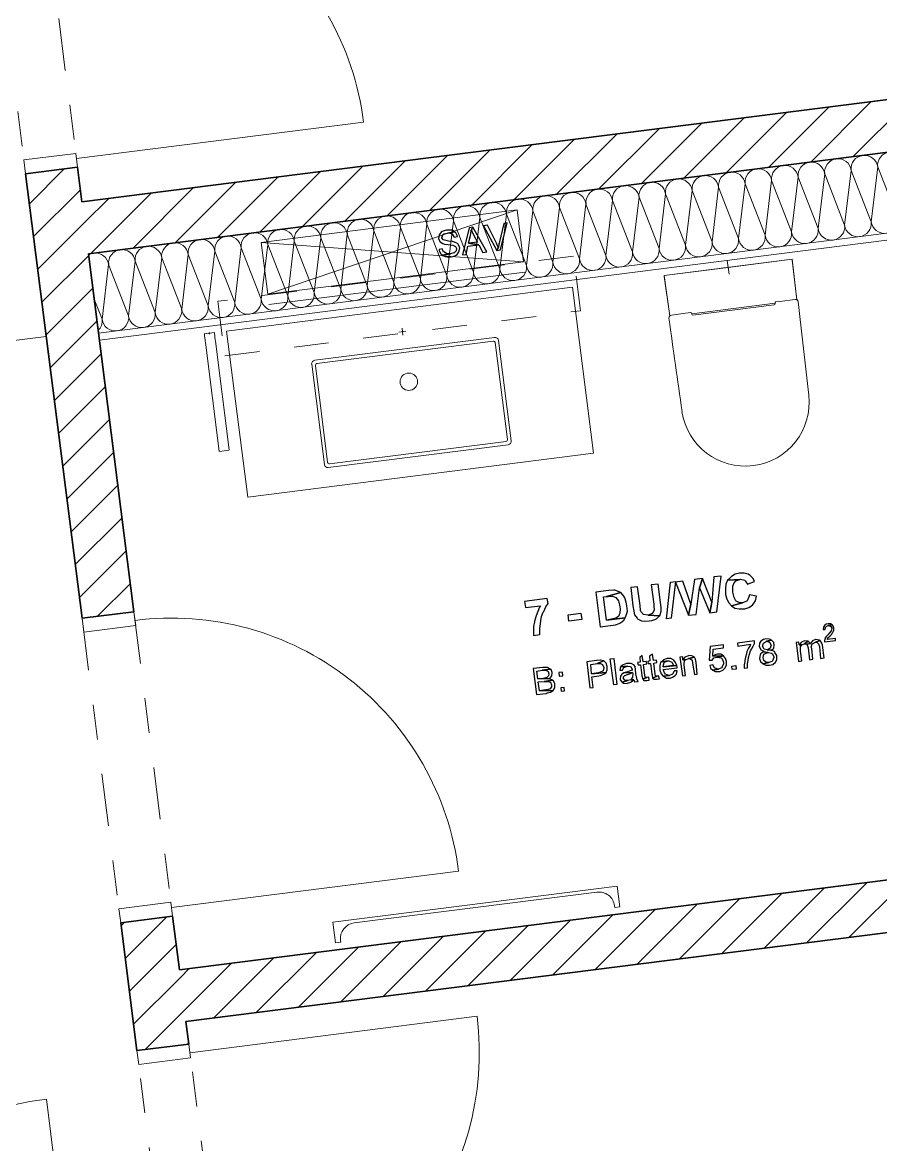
# Model space of a CAD drawing. Header units: metres. Extents: x 2713679.5 to 2713747.3, y 1226017.1 to 1226104.2.
# Drawn here: x 2713694.245 to 2713696.707, y 1226087.776 to 1226090.994 of the extents above; entities that cross this region are included whole.
import ezdxf

# ---------------------------------------------------------------- set-up
doc = ezdxf.new("R2010")
doc.units = ezdxf.units.M
doc.header["$MEASUREMENT"] = 0
doc.linetypes.add('Strich 2', pattern=[0.141111, 0.070556, -0.070556])
doc.linetypes.add('Strichpunkt 3_1_1mm Achsen', pattern=[0.25, 0.15, -0.05, 0, -0.05])
for name, color, linetype, true_color in [('haustechnik', 7, 'Continuous', 0x0332dd), ('raum', 7, 'Continuous', 0x000000), ('texte', 7, 'Continuous', 0x000000)]:
    doc.layers.add(name, color=color, linetype=linetype, true_color=true_color)
doc.layers.add('plangrafiken', color=251, linetype='Continuous')
doc.layers.add('waende_stuetzen', color=250, linetype='Continuous')

msp = doc.modelspace()

# ---------------------------------------------------------------- linework, layer by layer
at = {"layer": 'haustechnik', "color": 152, "linetype": 'Continuous', "lineweight": 13, "true_color": 0x0365dd}
for p, q in [((2713694.9299, 1226090.3634), (2713695.664, 1226090.4566)), ((2713694.9488, 1226090.2146), (2713695.664, 1226090.4566)), ((2713695.664, 1226090.4566), (2713695.6829, 1226090.3078)), ((2713695.6829, 1226090.3078), (2713694.9299, 1226090.3634)), ((2713694.9488, 1226090.2146), (2713694.9299, 1226090.3634)), ((2713695.6829, 1226090.3078), (2713694.9488, 1226090.2146)), ((2713695.6866, 1226090.278), (2713694.9525, 1226090.1849))]:
    msp.add_line(p, q, dxfattribs=at)
at = {"layer": 'plangrafiken', "color": 7, "linetype": 'Strich 2', "lineweight": 13}
for p, q in [((2713695.826, 1226090.3239), (2713694.8061, 1226090.1945)), ((2713695.8459, 1226090.1672), (2713695.826, 1226090.3239)), ((2713694.8061, 1226090.1945), (2713694.826, 1226090.0378)), ((2713694.826, 1226090.0378), (2713695.8459, 1226090.1672))]:
    msp.add_line(p, q, dxfattribs=at)
at = {"layer": 'plangrafiken', "color": 7, "linetype": 'Continuous', "lineweight": 13}
for p, q in [((2713696.086, 1226090.2682), (2713696.4531, 1226090.3148)), ((2713696.4531, 1226090.3148), (2713696.2696, 1226090.2915)), ((2713696.4534, 1226090.3122), (2713696.4531, 1226090.3148)), ((2713696.4531, 1226090.3148), (2713696.4664, 1226090.1989)), ((2713696.4664, 1226090.1989), (2713696.4534, 1226090.3122)), ((2713696.2696, 1226090.2915), (2713696.086, 1226090.2682)), ((2713696.086, 1226090.2682), (2713696.0864, 1226090.2656)), ((2713696.1022, 1226090.1527), (2713696.086, 1226090.2682)), ((2713696.0864, 1226090.2656), (2713696.1022, 1226090.1527)), ((2713694.8311, 1226090.109), (2713695.8232, 1226090.2349)), ((2713695.8232, 1226090.2349), (2713695.8836, 1226089.7587)), ((2713696.1649, 1226090.1585), (2713696.4041, 1226090.1888)), ((2713696.4017, 1226090.1843), (2713696.1684, 1226090.1547)), ((2713696.4041, 1226090.1888), (2713696.404, 1226090.1906)), ((2713696.4057, 1226090.1928), (2713696.4167, 1226090.1942)), ((2713696.4167, 1226090.1942), (2713696.4615, 1226090.1999)), ((2713696.1066, 1226090.1548), (2713696.1472, 1226090.16)), ((2713696.1472, 1226090.16), (2713696.1625, 1226090.1619)), ((2713696.1647, 1226090.1602), (2713696.1649, 1226090.1585)), ((2713695.3366, 1226090.0975), (2713695.3341, 1226090.1174)), ((2713694.7681, 1226090.101), (2713694.7671, 1226090.1009)), ((2713694.7672, 1226090.1004), (2713694.7678, 1226090.0954)), ((2713694.7678, 1226090.0954), (2713694.7694, 1226090.0832)), ((2713694.795, 1226090.1044), (2713694.7681, 1226090.101)), ((2713694.779, 1226090.1024), (2713694.784, 1226090.103)), ((2713694.7812, 1226090.1052), (2713694.7818, 1226090.1002)), ((2713694.7959, 1226090.1045), (2713694.795, 1226090.1044)), ((2713694.7987, 1226090.0824), (2713694.796, 1226090.1041)), ((2713694.8915, 1226089.6328), (2713694.8311, 1226090.109)), ((2713695.0837, 1226090.0251), (2713695.5995, 1226090.0906)), ((2713695.3254, 1226090.1062), (2713695.3452, 1226090.1087)), ((2713694.7694, 1226090.0832), (2713694.7699, 1226090.0788)), ((2713694.7699, 1226090.0788), (2713694.7701, 1226090.0773)), ((2713694.7707, 1226090.0769), (2713694.7702, 1226090.0765)), ((2713694.7702, 1226090.0763), (2713694.8098, 1226089.7645)), ((2713694.799, 1226090.0802), (2713694.7984, 1226090.0804)), ((2713694.7989, 1226090.081), (2713694.7987, 1226090.0824)), ((2713694.8386, 1226089.7682), (2713694.799, 1226090.08)), ((2713695.0899, 1226090.0158), (2713695.5958, 1226090.08)), ((2713695.6014, 1226090.0757), (2713695.6367, 1226089.7979)), ((2713695.6107, 1226090.0819), (2713695.6472, 1226089.7942)), ((2713695.1115, 1226089.7262), (2713695.075, 1226090.0139)), ((2713695.1208, 1226089.7325), (2713695.0856, 1226090.0102)), ((2713694.8098, 1226089.7645), (2713694.8099, 1226089.7636)), ((2713694.8109, 1226089.7637), (2713694.8378, 1226089.7671)), ((2713694.8387, 1226089.7672), (2713694.8386, 1226089.7682)), ((2713695.6386, 1226089.7831), (2713695.1227, 1226089.7176)), ((2713695.6324, 1226089.7923), (2713695.1264, 1226089.7281)), ((2713695.8836, 1226089.7587), (2713694.8915, 1226089.6328)), ((2713695.136, 1226088.4139), (2713695.9514, 1226088.5174)), ((2713695.9514, 1226088.5174), (2713695.959, 1226088.4578)), ((2713695.8931, 1226088.4999), (2713695.1967, 1226088.4115)), ((2713695.9441, 1226088.456), (2713695.9435, 1226088.4609)), ((2713695.959, 1226088.4578), (2713695.9441, 1226088.456)), ((2713695.1435, 1226088.3544), (2713695.136, 1226088.4139)), ((2713695.1584, 1226088.3562), (2713695.1435, 1226088.3544)), ((2713695.1578, 1226088.3612), (2713695.1584, 1226088.3562))]:
    msp.add_line(p, q, dxfattribs=at)
at = {"layer": 'plangrafiken', "color": 144, "linetype": 'Continuous', "lineweight": 20, "true_color": 0x0082b3}
for p, q in [((2713696.2671, 1226090.3114), (2713696.2721, 1226090.2717)), ((2713696.2497, 1226090.289), (2713696.2894, 1226090.2941))]:
    msp.add_line(p, q, dxfattribs=at)
at = {"layer": 'plangrafiken', "color": 7, "linetype": 'Continuous', "lineweight": 13}
msp.add_circle((2713695.3536, 1226089.9636), 0.025, dxfattribs=at)
for centre, radius, start, end in [((2713696.4013, 1226090.1873), 0.00298, 276.6469, 6.505), ((2713696.4059, 1226090.1908), 0.002, 97.2326, 186.2737), ((2713696.4625, 1226090.1919), 0.008, 6.7498, 97.2326), ((2713696.4625, 1226090.1919), 0.008, 6.7498, 61.2541), ((2713666.6752, 1226086.6664), 30.0032, 6.23467, 6.74985), ((2713696.1076, 1226090.1469), 0.008, 97.2326, 187.7153), ((2713696.1076, 1226090.1469), 0.008, 133.2013, 187.7153), ((2713696.1627, 1226090.1599), 0.002, 7.7686, 97.2326), ((2713696.168, 1226090.1577), 0.00298, 187.9601, 277.8183), ((2713725.8313, 1226094.1738), 30.0032, 187.7153, 188.23048), ((2713695.6008, 1226090.0807), 0.01, 7.2326, 97.2326), ((2713695.5965, 1226090.0751), 0.005, 7.2326, 97.2326), ((2713695.0849, 1226090.0152), 0.01, 97.2326, 187.2326), ((2713695.0905, 1226090.0109), 0.005, 97.2326, 187.2326), ((2713696.3186, 1226089.9049), 0.1834, 188.2305, 6.2347), ((2713695.6317, 1226089.7973), 0.005, 277.2326, 7.2326), ((2713695.6373, 1226089.793), 0.01, 277.2326, 7.2326), ((2713695.1258, 1226089.7331), 0.005, 187.2326, 277.2326), ((2713695.1215, 1226089.7275), 0.01, 187.2326, 277.2326), ((2713695.8988, 1226088.4552), 0.045, 7.2326, 97.2326), ((2713695.2024, 1226088.3669), 0.045, 97.2326, 187.2326)]:
    msp.add_arc(centre, radius, start, end, dxfattribs=at)
for centre, start_param, end_param in [((2713696.4056, 1226090.1778), 0.698501, 0.81567), ((2713696.1663, 1226090.1474), 5.467516, 5.584684)]:
    msp.add_ellipse(centre, major_axis=(-0.0018, 0.0144), ratio=0.008727, start_param=start_param, end_param=end_param, dxfattribs=at)
at = {"layer": 'raum', "color": 255, "linetype": 'Continuous', "lineweight": 13}
msp.add_line((2713692.1314, 1226089.8168), (2713694.3139, 1226090.0938), dxfattribs=at)
at = {"layer": 'texte'}
for points in [[(2713695.5371, 1226090.4065), (2713695.5265, 1226090.4051), (2713695.5074, 1226090.3274), (2713695.518, 1226090.3288), (2713695.5229, 1226090.3521), (2713695.554, 1226090.3563), (2713695.525, 1226090.3606), (2713695.5307, 1226090.3832), (2713695.5314, 1226090.3889), (2713695.5328, 1226090.398)], [(2713695.5371, 1226090.4065), (2713695.5328, 1226090.398), (2713695.5349, 1226090.3931), (2713695.5399, 1226090.3832), (2713695.5505, 1226090.3641), (2713695.525, 1226090.3606), (2713695.554, 1226090.3563), (2713695.566, 1226090.3344), (2713695.5773, 1226090.3359)], [(2713695.5788, 1226090.4122), (2713695.5682, 1226090.4108), (2713695.6063, 1226090.3401), (2713695.6106, 1226090.3486), (2713695.6091, 1226090.3514), (2713695.6049, 1226090.3606)], [(2713695.636, 1226090.4192), (2713695.6261, 1226090.4178), (2713695.6127, 1226090.3613), (2713695.612, 1226090.3585), (2713695.6106, 1226090.3486), (2713695.6063, 1226090.3401), (2713695.6162, 1226090.3415)], [(2713695.4621, 1226090.3987), (2713695.4579, 1226090.3973), (2713695.4494, 1226090.3945), (2713695.4466, 1226090.3924), (2713695.4409, 1226090.3853), (2713695.4402, 1226090.3839), (2713695.4388, 1226090.3747), (2713695.4388, 1226090.374), (2713695.4424, 1226090.3655), (2713695.4431, 1226090.3648), (2713695.4515, 1226090.3599), (2713695.4558, 1226090.3585), (2713695.4664, 1226090.3571), (2713695.472, 1226090.3563), (2713695.4798, 1226090.3549), (2713695.4876, 1226090.3514), (2713695.4904, 1226090.3457), (2713695.489, 1226090.3394), (2713695.4834, 1226090.3337), (2713695.4826, 1226090.333), (2713695.4735, 1226090.3309), (2713695.4494, 1226090.3267), (2713695.4579, 1226090.3224), (2713695.465, 1226090.3217), (2713695.4749, 1226090.3217), (2713695.4805, 1226090.3231), (2713695.489, 1226090.3267), (2713695.4918, 1226090.3288), (2713695.4975, 1226090.3359), (2713695.4982, 1226090.3387), (2713695.4996, 1226090.3479), (2713695.4989, 1226090.3493), (2713695.4954, 1226090.3578), (2713695.4932, 1226090.3599), (2713695.4848, 1226090.3641), (2713695.4791, 1226090.3655), (2713695.4678, 1226090.3669), (2713695.4593, 1226090.3684), (2713695.4523, 1226090.3705), (2713695.448, 1226090.3768), (2713695.448, 1226090.3768), (2713695.4515, 1226090.3853), (2713695.4544, 1226090.3874), (2713695.4643, 1226090.3896), (2713695.4855, 1226090.3931), (2713695.4777, 1226090.398), (2713695.472, 1226090.3987)], [(2713695.4855, 1226090.3931), (2713695.4643, 1226090.3896), (2713695.4692, 1226090.3903), (2713695.4777, 1226090.3881), (2713695.4791, 1226090.386), (2713695.4841, 1226090.3783), (2713695.4932, 1226090.3797), (2713695.4925, 1226090.3832), (2713695.4883, 1226090.391)], [(2713695.4494, 1226090.345), (2713695.4402, 1226090.3429), (2713695.4409, 1226090.3387), (2713695.4459, 1226090.3302), (2713695.4494, 1226090.3267), (2713695.4735, 1226090.3309), (2713695.4706, 1226090.3302), (2713695.4614, 1226090.3316), (2713695.4614, 1226090.3316), (2713695.4537, 1226090.3366), (2713695.453, 1226090.3366)], [(2713696.3022, 1226089.4149), (2713696.2899, 1226089.4113), (2713696.2789, 1226089.4051), (2713696.2704, 1226089.3966), (2713696.2679, 1226089.3941), (2713696.3034, 1226089.3966), (2713696.3046, 1226089.3978), (2713696.3169, 1226089.3941), (2713696.3181, 1226089.3929), (2713696.3254, 1226089.3831), (2713696.345, 1226089.3905), (2713696.3413, 1226089.399), (2713696.3328, 1226089.4076), (2713696.3267, 1226089.4113), (2713696.3156, 1226089.4149)], [(2713696.0685, 1226089.3831), (2713696.0489, 1226089.3807), (2713696.0562, 1226089.3256), (2713696.0562, 1226089.3207), (2713696.0575, 1226089.3085), (2713696.0526, 1226089.2999), (2713696.0526, 1226089.2987), (2713696.0403, 1226089.2938), (2713696.0734, 1226089.2926), (2713696.077, 1226089.306), (2713696.077, 1226089.3158), (2713696.0758, 1226089.3305)], [(2713696.093, 1226089.284), (2713696.104, 1226089.3892), (2713696.1186, 1226089.3905), (2713696.1064, 1226089.2852), (2713696.093, 1226089.284)], [(2713696.1394, 1226089.3917), (2713696.1186, 1226089.3892), (2713696.1554, 1226089.2938), (2713696.1627, 1226089.3256)], [(2713696.1957, 1226089.399), (2713696.1725, 1226089.3966), (2713696.1627, 1226089.3256), (2713696.1554, 1226089.2938), (2713696.1774, 1226089.2962), (2713696.1872, 1226089.3721)], [(2713696.1957, 1226089.399), (2713696.1872, 1226089.3721), (2713696.2165, 1226089.3011), (2713696.2227, 1226089.3317)], [(2713696.2496, 1226089.4064), (2713696.2288, 1226089.4039), (2713696.2227, 1226089.3317), (2713696.2165, 1226089.3011), (2713696.2373, 1226089.3036)], [(2713696.2679, 1226089.3941), (2713696.263, 1226089.3831), (2713696.2618, 1226089.3709), (2713696.2618, 1226089.3562), (2713696.2618, 1226089.3538), (2713696.2655, 1226089.3403), (2713696.2716, 1226089.3293), (2713696.2789, 1226089.3207), (2713696.3108, 1226089.3293), (2713696.3034, 1226089.3293), (2713696.2924, 1226089.3342), (2713696.2912, 1226089.3354), (2713696.2863, 1226089.3452), (2713696.2826, 1226089.3599), (2713696.2826, 1226089.3623), (2713696.2826, 1226089.377), (2713696.2863, 1226089.3868), (2713696.2912, 1226089.3929), (2713696.3034, 1226089.3966)], [(2713695.9265, 1226089.3648), (2713695.8898, 1226089.3599), (2713695.9021, 1226089.2608), (2713695.94, 1226089.2657), (2713695.9461, 1226089.2669), (2713695.9571, 1226089.2706), (2713695.9608, 1226089.2718), (2713695.9706, 1226089.2803), (2713695.9743, 1226089.2865), (2713695.9204, 1226089.2803), (2713695.9119, 1226089.3464), (2713695.9204, 1226089.3476), (2713695.962, 1226089.3587), (2713695.9571, 1226089.3611), (2713695.9449, 1226089.366), (2713695.9412, 1226089.366)], [(2713695.962, 1226089.3587), (2713695.9204, 1226089.3476), (2713695.9253, 1226089.3476), (2713695.9376, 1226089.3489), (2713695.9473, 1226089.3452), (2713695.9547, 1226089.3354), (2713695.9559, 1226089.3317), (2713695.9584, 1226089.3183), (2713695.9596, 1226089.3122), (2713695.9584, 1226089.2999), (2713695.9547, 1226089.2901), (2713695.9473, 1226089.2852), (2713695.9351, 1226089.2828), (2713695.9204, 1226089.2803), (2713695.9743, 1226089.2865), (2713695.9792, 1226089.2987), (2713695.9804, 1226089.306), (2713695.9792, 1226089.3207), (2713695.9767, 1226089.3317), (2713695.973, 1226089.344), (2713695.9706, 1226089.3489)], [(2713696.0097, 1226089.3758), (2713695.9902, 1226089.3733), (2713695.9963, 1226089.3207), (2713695.9987, 1226089.306), (2713696.0012, 1226089.295), (2713696.0085, 1226089.2852), (2713696.0097, 1226089.284), (2713696.0208, 1226089.2779), (2713696.0293, 1226089.2767), (2713696.0428, 1226089.2779), (2713696.0501, 1226089.2791), (2713696.0624, 1226089.2828), (2713696.0636, 1226089.284), (2713696.0722, 1226089.2926), (2713696.0734, 1226089.2926), (2713696.0403, 1226089.2938), (2713696.0391, 1226089.2938), (2713696.0269, 1226089.2962), (2713696.0195, 1226089.3048), (2713696.0183, 1226089.3073), (2713696.0171, 1226089.3219)], [(2713696.3303, 1226089.3525), (2713696.3291, 1226089.3464), (2713696.3242, 1226089.3354), (2713696.323, 1226089.3342), (2713696.3108, 1226089.3293), (2713696.2789, 1226089.3207), (2713696.2887, 1226089.3146), (2713696.301, 1226089.3122), (2713696.3132, 1226089.3122), (2713696.3169, 1226089.3122), (2713696.3291, 1226089.3158), (2713696.3389, 1226089.3232), (2713696.3413, 1226089.3256), (2713696.3475, 1226089.3354), (2713696.3511, 1226089.3489)], [(2713695.7503, 1226089.3415), (2713695.6855, 1226089.333), (2713695.6879, 1226089.3158), (2713695.7308, 1226089.3207), (2713695.7283, 1226089.317), (2713695.7234, 1226089.3048), (2713695.7185, 1226089.2926), (2713695.7149, 1226089.2803), (2713695.7136, 1226089.2754), (2713695.7112, 1226089.262), (2713695.7112, 1226089.2498), (2713695.7112, 1226089.2363), (2713695.7295, 1226089.2387), (2713695.7295, 1226089.2436), (2713695.7295, 1226089.2559), (2713695.7308, 1226089.2693), (2713695.732, 1226089.2779), (2713695.7344, 1226089.2901), (2713695.7393, 1226089.3024), (2713695.7406, 1226089.3048), (2713695.7467, 1226089.3183), (2713695.7528, 1226089.3281)], [(2713695.8127, 1226089.2767), (2713695.8103, 1226089.295), (2713695.847, 1226089.2999), (2713695.8495, 1226089.2816), (2713695.8127, 1226089.2767)], [(2713696.5567, 1226089.2693), (2713696.5506, 1226089.2681), (2713696.5457, 1226089.2644), (2713696.5432, 1226089.2595), (2713696.542, 1226089.2534), (2713696.5481, 1226089.2534), (2713696.5481, 1226089.2546), (2713696.5494, 1226089.2608), (2713696.5506, 1226089.262), (2713696.5567, 1226089.2644), (2713696.5677, 1226089.2669), (2713696.5628, 1226089.2693)], [(2713696.5677, 1226089.2669), (2713696.5567, 1226089.2644), (2713696.5579, 1226089.2644), (2713696.564, 1226089.262), (2713696.564, 1226089.262), (2713696.5665, 1226089.2571), (2713696.5665, 1226089.2559), (2713696.5653, 1226089.2485), (2713696.564, 1226089.2485), (2713696.5604, 1226089.2436), (2713696.5555, 1226089.2375), (2713696.5518, 1226089.2338), (2713696.5481, 1226089.2289), (2713696.5481, 1226089.2277), (2713696.5457, 1226089.2216), (2713696.5457, 1226089.2179), (2713696.5775, 1226089.2216), (2713696.5775, 1226089.2277), (2713696.553, 1226089.2241), (2713696.5555, 1226089.2277), (2713696.5555, 1226089.2289), (2713696.5616, 1226089.2351), (2713696.5665, 1226089.24), (2713696.5689, 1226089.2449), (2713696.5702, 1226089.2461), (2713696.5726, 1226089.251), (2713696.5726, 1226089.2571), (2713696.5714, 1226089.262)], [(2713696.345, 1226089.2204), (2713696.2961, 1226089.2143), (2713696.2973, 1226089.2057), (2713696.334, 1226089.2106), (2713696.3328, 1226089.2069), (2713696.3279, 1226089.1996), (2713696.323, 1226089.1898), (2713696.3218, 1226089.1837), (2713696.3193, 1226089.1739), (2713696.3169, 1226089.1641), (2713696.3169, 1226089.1617), (2713696.3156, 1226089.1519), (2713696.3156, 1226089.1421), (2713696.3254, 1226089.1433), (2713696.3254, 1226089.1445), (2713696.3254, 1226089.1543), (2713696.3267, 1226089.1641), (2713696.3279, 1226089.1727), (2713696.3303, 1226089.1825), (2713696.334, 1226089.1922), (2713696.3364, 1226089.1971), (2713696.3413, 1226089.2057), (2713696.345, 1226089.213)], [(2713696.378, 1226089.2265), (2713696.3707, 1226089.2241), (2713696.3634, 1226089.2192), (2713696.3597, 1226089.2143), (2713696.3585, 1226089.2045), (2713696.3585, 1226089.2045), (2713696.3634, 1226089.1959), (2713696.3634, 1226089.1947), (2713696.3719, 1226089.191), (2713696.3695, 1226089.1886), (2713696.3829, 1226089.1873), (2713696.3854, 1226089.1873), (2713696.394, 1226089.1849), (2713696.3964, 1226089.1837), (2713696.4001, 1226089.1751), (2713696.4001, 1226089.1727), (2713696.3964, 1226089.1629), (2713696.3952, 1226089.1617), (2713696.3866, 1226089.158), (2713696.3695, 1226089.1543), (2713696.3695, 1226089.1543), (2713696.378, 1226089.1506), (2713696.3878, 1226089.1506), (2713696.3878, 1226089.1506), (2713696.3976, 1226089.1531), (2713696.405, 1226089.1592), (2713696.4086, 1226089.1665), (2713696.4086, 1226089.1763), (2713696.4086, 1226089.1788), (2713696.4037, 1226089.1873), (2713696.4025, 1226089.1898), (2713696.3927, 1226089.1935), (2713696.394, 1226089.1935), (2713696.3817, 1226089.1947), (2713696.3817, 1226089.1947), (2713696.3732, 1226089.1971), (2713696.3683, 1226089.2057), (2713696.3707, 1226089.2143), (2713696.3793, 1226089.2192), (2713696.394, 1226089.2228), (2713696.3878, 1226089.2253)], [(2713696.394, 1226089.2228), (2713696.3793, 1226089.2192), (2713696.3878, 1226089.2167), (2713696.3927, 1226089.2081), (2713696.3903, 1226089.1996), (2713696.3817, 1226089.1947), (2713696.394, 1226089.1935), (2713696.4001, 1226089.1996), (2713696.4013, 1226089.2094), (2713696.4001, 1226089.2155)], [(2713696.4723, 1226089.2167), (2713696.4649, 1226089.2155), (2713696.471, 1226089.1617), (2713696.4808, 1226089.1629), (2713696.4772, 1226089.191), (2713696.4772, 1226089.1935), (2713696.4772, 1226089.2033), (2713696.4808, 1226089.2094), (2713696.4735, 1226089.2094)], [(2713696.4882, 1226089.2204), (2713696.4882, 1226089.2204), (2713696.4796, 1226089.2167), (2713696.4735, 1226089.2094), (2713696.4808, 1226089.2094), (2713696.4882, 1226089.2118), (2713696.4992, 1226089.2192), (2713696.498, 1226089.2192)], [(2713696.4992, 1226089.2192), (2713696.4882, 1226089.2118), (2713696.4955, 1226089.2106), (2713696.5053, 1226089.213)], [(2713696.5212, 1226089.2241), (2713696.52, 1226089.2241), (2713696.5114, 1226089.2204), (2713696.5053, 1226089.213), (2713696.4955, 1226089.2106), (2713696.4992, 1226089.2008), (2713696.5029, 1226089.1665), (2713696.5126, 1226089.1678), (2713696.509, 1226089.1984), (2713696.5077, 1226089.202), (2713696.5102, 1226089.2118), (2713696.5114, 1226089.2118), (2713696.52, 1226089.2167), (2713696.5334, 1226089.2216), (2713696.531, 1226089.2228)], [(2713696.5334, 1226089.2216), (2713696.52, 1226089.2167), (2713696.5249, 1226089.2155), (2713696.5285, 1226089.2118), (2713696.531, 1226089.2045), (2713696.5347, 1226089.1702), (2713696.5445, 1226089.1714), (2713696.5396, 1226089.2081), (2713696.5383, 1226089.2143)], [(2713696.2557, 1226089.2094), (2713696.2178, 1226089.2045), (2713696.2153, 1226089.1653), (2713696.2239, 1226089.1653), (2713696.2288, 1226089.1714), (2713696.2373, 1226089.1739), (2713696.2557, 1226089.1776), (2713696.2251, 1226089.1763), (2713696.2263, 1226089.1971), (2713696.2557, 1226089.2008)], [(2713696.3695, 1226089.1886), (2713696.3621, 1226089.1825), (2713696.3609, 1226089.18), (2713696.3597, 1226089.1702), (2713696.3621, 1226089.1617), (2713696.3695, 1226089.1543), (2713696.3866, 1226089.158), (2713696.378, 1226089.1592), (2713696.3719, 1226089.1641), (2713696.3695, 1226089.1714), (2713696.3695, 1226089.1727), (2713696.3719, 1226089.1825), (2713696.3744, 1226089.1837), (2713696.3829, 1226089.1873)], [(2713695.8923, 1226089.1641), (2713695.8641, 1226089.1604), (2713695.8727, 1226089.0858), (2713695.8825, 1226089.087), (2713695.8788, 1226089.1176), (2713695.8984, 1226089.1201), (2713695.9033, 1226089.1213), (2713695.9131, 1226089.1249), (2713695.9192, 1226089.1298), (2713695.8776, 1226089.1262), (2713695.8752, 1226089.1531), (2713695.8935, 1226089.1555), (2713695.9131, 1226089.1629), (2713695.9131, 1226089.1629), (2713695.9033, 1226089.1653), (2713695.9021, 1226089.1653)], [(2713695.9131, 1226089.1629), (2713695.8935, 1226089.1555), (2713695.9033, 1226089.1555), (2713695.9094, 1226089.1531), (2713695.9131, 1226089.1445), (2713695.9131, 1226089.1433), (2713695.9106, 1226089.1347), (2713695.907, 1226089.1323), (2713695.8972, 1226089.1286), (2713695.8776, 1226089.1262), (2713695.9192, 1226089.1298), (2713695.9229, 1226089.1372), (2713695.9229, 1226089.147), (2713695.9229, 1226089.147), (2713695.9192, 1226089.1568)], [(2713695.9412, 1226089.0944), (2713695.9314, 1226089.169), (2713695.9412, 1226089.1702), (2713695.9498, 1226089.0956), (2713695.9412, 1226089.0944)], [(2713695.9804, 1226089.1555), (2713695.9779, 1226089.1555), (2713695.9681, 1226089.1519), (2713695.9681, 1226089.1519), (2713695.9608, 1226089.1457), (2713695.9804, 1226089.1482), (2713695.9816, 1226089.1482), (2713695.9902, 1226089.147), (2713695.9938, 1226089.1384), (2713695.9938, 1226089.136), (2713695.9889, 1226089.1347), (2713695.9779, 1226089.1311), (2713695.9706, 1226089.1286), (2713695.9951, 1226089.1298), (2713695.9963, 1226089.1262), (2713695.9951, 1226089.1164), (2713695.9902, 1226089.109), (2713695.9987, 1226089.109), (2713696.0012, 1226089.1029), (2713696.011, 1226089.1041), (2713696.0073, 1226089.1103), (2713696.0073, 1226089.1139), (2713696.0049, 1226089.1262), (2713696.0036, 1226089.1384), (2713696.0024, 1226089.147), (2713695.9987, 1226089.1519), (2713695.9914, 1226089.1555), (2713695.9902, 1226089.1555)], [(2713696.0232, 1226089.1788), (2713696.0159, 1226089.1727), (2713696.0171, 1226089.1592), (2713696.0097, 1226089.158), (2713696.011, 1226089.1519), (2713696.0183, 1226089.1519), (2713696.022, 1226089.1213), (2713696.022, 1226089.1201), (2713696.0244, 1226089.1103), (2713696.0367, 1226089.1152), (2713696.0342, 1226089.1152), (2713696.0318, 1226089.1164), (2713696.0305, 1226089.1213), (2713696.0269, 1226089.1531), (2713696.0367, 1226089.1543), (2713696.0354, 1226089.1617), (2713696.0257, 1226089.1604)], [(2713696.0526, 1226089.1825), (2713696.044, 1226089.1763), (2713696.0452, 1226089.1629), (2713696.0391, 1226089.1617), (2713696.0403, 1226089.1555), (2713696.0465, 1226089.1555), (2713696.0501, 1226089.1249), (2713696.0513, 1226089.1237), (2713696.0526, 1226089.1139), (2713696.066, 1226089.1188), (2713696.0624, 1226089.1188), (2713696.0611, 1226089.1201), (2713696.0599, 1226089.1249), (2713696.0562, 1226089.1568), (2713696.0648, 1226089.158), (2713696.0636, 1226089.1653), (2713696.055, 1226089.1641)], [(2713696.0783, 1226089.1604), (2713696.0758, 1226089.158), (2713696.0734, 1226089.1494), (2713696.0734, 1226089.1384), (2713696.0734, 1226089.136), (2713696.077, 1226089.1262), (2713696.0832, 1226089.1188), (2713696.1015, 1226089.1213), (2713696.0991, 1226089.1213), (2713696.0893, 1226089.1249), (2713696.0868, 1226089.1286), (2713696.0832, 1226089.1384), (2713696.1235, 1226089.1433), (2713696.1235, 1226089.1457), (2713696.1223, 1226089.1494), (2713696.0832, 1226089.1457), (2713696.0832, 1226089.1482), (2713696.0856, 1226089.158), (2713696.0868, 1226089.1592), (2713696.0966, 1226089.1629)], [(2713696.0954, 1226089.1702), (2713696.0942, 1226089.1702), (2713696.0844, 1226089.1665), (2713696.0783, 1226089.1604), (2713696.0966, 1226089.1629), (2713696.0991, 1226089.1629), (2713696.1076, 1226089.1592), (2713696.1089, 1226089.158), (2713696.1125, 1226089.1494), (2713696.0832, 1226089.1457), (2713696.1223, 1226089.1494), (2713696.1186, 1226089.158), (2713696.1138, 1226089.1653), (2713696.1138, 1226089.1653), (2713696.1052, 1226089.1702)], [(2713696.1394, 1226089.1751), (2713696.1309, 1226089.1739), (2713696.1382, 1226089.1201), (2713696.1468, 1226089.1213), (2713696.1431, 1226089.1506), (2713696.1431, 1226089.1568), (2713696.1456, 1226089.1653), (2713696.1468, 1226089.1665), (2713696.1394, 1226089.1665)], [(2713696.1566, 1226089.1788), (2713696.1554, 1226089.1776), (2713696.1456, 1226089.1739), (2713696.1394, 1226089.1665), (2713696.1468, 1226089.1665), (2713696.1554, 1226089.1702), (2713696.1725, 1226089.1739), (2713696.1651, 1226089.1776)], [(2713696.1725, 1226089.1739), (2713696.1554, 1226089.1702), (2713696.1615, 1226089.169), (2713696.1664, 1226089.1653), (2713696.1676, 1226089.1568), (2713696.1725, 1226089.1237), (2713696.181, 1226089.1249), (2713696.1774, 1226089.158), (2713696.1762, 1226089.1678)], [(2713696.2251, 1226089.1519), (2713696.2165, 1226089.1494), (2713696.219, 1226089.1421), (2713696.2251, 1226089.136), (2713696.2422, 1226089.1396), (2713696.241, 1226089.1396), (2713696.2324, 1226089.1421), (2713696.23, 1226089.1433)], [(2713696.2386, 1226089.1825), (2713696.2337, 1226089.1812), (2713696.2251, 1226089.1763), (2713696.2557, 1226089.1776), (2713696.2483, 1226089.1825)], [(2713696.2557, 1226089.1776), (2713696.2373, 1226089.1739), (2713696.2398, 1226089.1739), (2713696.2496, 1226089.1714), (2713696.252, 1226089.169), (2713696.2557, 1226089.1592), (2713696.2557, 1226089.1543), (2713696.252, 1226089.1457), (2713696.2508, 1226089.1433), (2713696.2422, 1226089.1396), (2713696.2251, 1226089.136), (2713696.2324, 1226089.1323), (2713696.2422, 1226089.1323), (2713696.2459, 1226089.1323), (2713696.2545, 1226089.136), (2713696.2606, 1226089.1433), (2713696.2643, 1226089.1519), (2713696.2643, 1226089.1617), (2713696.2618, 1226089.1702)], [(2713695.7381, 1226089.1445), (2713695.71, 1226089.1409), (2713695.7198, 1226089.0662), (2713695.7479, 1226089.0699), (2713695.7503, 1226089.0711), (2713695.7601, 1226089.0736), (2713695.7675, 1226089.0784), (2713695.7283, 1226089.0772), (2713695.7247, 1226089.1029), (2713695.7418, 1226089.1041), (2713695.7663, 1226089.1078), (2713695.7565, 1226089.1115), (2713695.7577, 1226089.1127), (2713695.7234, 1226089.1115), (2713695.721, 1226089.1335), (2713695.7357, 1226089.136), (2713695.7601, 1226089.1396), (2713695.7516, 1226089.1445), (2713695.7479, 1226089.1445)], [(2713695.7601, 1226089.1396), (2713695.7357, 1226089.136), (2713695.7381, 1226089.136), (2713695.7467, 1226089.136), (2713695.7528, 1226089.1323), (2713695.7552, 1226089.1262), (2713695.754, 1226089.1201), (2713695.7491, 1226089.1152), (2713695.7393, 1226089.1127), (2713695.7234, 1226089.1115), (2713695.7577, 1226089.1127), (2713695.7638, 1226089.1201), (2713695.765, 1226089.1286), (2713695.765, 1226089.1298), (2713695.7614, 1226089.1384)], [(2713695.7944, 1226089.1311), (2713695.7834, 1226089.1298), (2713695.7846, 1226089.1188), (2713695.7956, 1226089.1201)], [(2713695.9608, 1226089.1457), (2713695.9608, 1226089.1457), (2713695.9584, 1226089.136), (2713695.9669, 1226089.136), (2713695.9706, 1226089.1445), (2713695.9706, 1226089.1445), (2713695.9804, 1226089.1482)], [(2713695.9706, 1226089.1286), (2713695.9645, 1226089.1249), (2713695.9608, 1226089.1188), (2713695.9596, 1226089.1115), (2713695.9596, 1226089.109), (2713695.9657, 1226089.1017), (2713695.9816, 1226089.1066), (2713695.973, 1226089.1078), (2713695.9694, 1226089.1127), (2713695.9694, 1226089.1176), (2713695.973, 1226089.1213), (2713695.9804, 1226089.1237), (2713695.9877, 1226089.1262), (2713695.9951, 1226089.1298)], [(2713696.0697, 1226089.1201), (2713696.066, 1226089.1188), (2713696.0526, 1226089.1139), (2713696.0575, 1226089.1103), (2713696.066, 1226089.1103), (2713696.0722, 1226089.1115)], [(2713696.115, 1226089.1347), (2713696.115, 1226089.1335), (2713696.1101, 1226089.1249), (2713696.1015, 1226089.1213), (2713696.0832, 1226089.1188), (2713696.0844, 1226089.1188), (2713696.093, 1226089.1139), (2713696.1027, 1226089.1139), (2713696.1101, 1226089.1164), (2713696.1174, 1226089.1213), (2713696.1211, 1226089.1249), (2713696.1235, 1226089.1347)], [(2713696.2814, 1226089.1384), (2713696.2802, 1226089.1482), (2713696.2912, 1226089.1494), (2713696.2924, 1226089.1396), (2713696.2814, 1226089.1384)], [(2713695.7663, 1226089.1078), (2713695.7418, 1226089.1041), (2713695.743, 1226089.1041), (2713695.7528, 1226089.1041), (2713695.7601, 1226089.1017), (2713695.7626, 1226089.0944), (2713695.7626, 1226089.0882), (2713695.7589, 1226089.0833), (2713695.7528, 1226089.0809), (2713695.7467, 1226089.0797), (2713695.7283, 1226089.0772), (2713695.7675, 1226089.0784), (2713695.7724, 1226089.0858), (2713695.7724, 1226089.0858), (2713695.7724, 1226089.0956), (2713695.7724, 1226089.098), (2713695.7675, 1226089.1066)], [(2713695.7993, 1226089.087), (2713695.7895, 1226089.0858), (2713695.7907, 1226089.076), (2713695.8005, 1226089.0772)], [(2713695.9902, 1226089.109), (2713695.9816, 1226089.1066), (2713695.9657, 1226089.1017), (2713695.9694, 1226089.0992), (2713695.9804, 1226089.098), (2713695.9804, 1226089.0992), (2713695.9902, 1226089.1017), (2713695.9914, 1226089.1029), (2713695.9987, 1226089.109)], [(2713696.0416, 1226089.1164), (2713696.0367, 1226089.1152), (2713696.0244, 1226089.1103), (2713696.0281, 1226089.1066), (2713696.0367, 1226089.1066), (2713696.0428, 1226089.1078)]]:
    msp.add_lwpolyline(points, close=True, dxfattribs=at)
at = {"layer": 'waende_stuetzen', "color": 7, "linetype": 'Strichpunkt 3_1_1mm Achsen', "lineweight": 13}
for p, q in [((2713694.2928, 1226091.4519), (2713694.4036, 1226090.5789)), ((2713694.144, 1226091.433), (2713694.2547, 1226090.56)), ((2713694.4165, 1226089.2852), (2713694.5273, 1226088.4122)), ((2713694.5653, 1226089.3041), (2713694.6761, 1226088.4311)), ((2713694.8335, 1226087.1911), (2713694.7227, 1226088.0641)), ((2713694.6847, 1226087.1722), (2713694.5739, 1226088.0452))]:
    msp.add_line(p, q, dxfattribs=at)
at = {"layer": 'waende_stuetzen', "color": 7, "linetype": 'Continuous', "lineweight": 35}
for p, q in [((2713697.5659, 1226090.8794), (2713694.4161, 1226090.4797)), ((2713694.435, 1226090.3309), (2713697.5848, 1226090.7306)), ((2713694.4036, 1226090.5789), (2713694.2547, 1226090.56)), ((2713694.4161, 1226090.4797), (2713694.4036, 1226090.5789)), ((2713694.2547, 1226090.56), (2713694.4165, 1226089.2852)), ((2713694.5653, 1226089.3041), (2713694.435, 1226090.3309)), ((2713694.5653, 1226089.3041), (2713694.4165, 1226089.2852)), ((2713697.8454, 1226088.6771), (2713694.6956, 1226088.2774)), ((2713694.7145, 1226088.1285), (2713697.8643, 1226088.5283)), ((2713694.6761, 1226088.4311), (2713694.5273, 1226088.4122)), ((2713694.5273, 1226088.4122), (2713694.5739, 1226088.0452)), ((2713694.6956, 1226088.2774), (2713694.6761, 1226088.4311)), ((2713694.7227, 1226088.0641), (2713694.7145, 1226088.1285)), ((2713694.7227, 1226088.0641), (2713694.5739, 1226088.0452))]:
    msp.add_line(p, q, dxfattribs=at)
at = {"layer": 'waende_stuetzen', "color": 18, "linetype": 'Continuous', "lineweight": 0, "true_color": 0x000000}
for p, q in [((2713696.5064, 1226090.5938), (2713696.6796, 1226090.7669)), ((2713696.6279, 1226090.6092), (2713696.8011, 1226090.7824)), ((2713696.2634, 1226090.5629), (2713696.4366, 1226090.7361)), ((2713696.3849, 1226090.5783), (2713696.5581, 1226090.7515)), ((2713696.0205, 1226090.5321), (2713696.1937, 1226090.7053)), ((2713696.142, 1226090.5475), (2713696.3151, 1226090.7207)), ((2713695.7775, 1226090.5013), (2713695.9507, 1226090.6744)), ((2713695.899, 1226090.5167), (2713696.0722, 1226090.6899)), ((2713695.5345, 1226090.4704), (2713695.7077, 1226090.6436)), ((2713695.656, 1226090.4858), (2713695.8292, 1226090.659)), ((2713695.2916, 1226090.4396), (2713695.4648, 1226090.6128)), ((2713695.4131, 1226090.455), (2713695.5862, 1226090.6282)), ((2713694.2656, 1226090.4743), (2713694.3654, 1226090.5741)), ((2713695.0486, 1226090.4088), (2713695.2218, 1226090.5819)), ((2713695.1701, 1226090.4242), (2713695.3433, 1226090.5974)), ((2713694.6842, 1226090.3625), (2713694.8573, 1226090.5357)), ((2713694.8056, 1226090.3779), (2713694.9788, 1226090.5511)), ((2713694.9271, 1226090.3933), (2713695.1003, 1226090.5665)), ((2713694.2776, 1226090.3802), (2713694.4117, 1226090.5143)), ((2713694.4412, 1226090.3317), (2713694.6144, 1226090.5048)), ((2713694.5627, 1226090.3471), (2713694.7359, 1226090.5203)), ((2713694.4237, 1226090.4202), (2713694.4929, 1226090.4894)), ((2713694.2895, 1226090.2861), (2713694.4237, 1226090.4202)), ((2713694.3015, 1226090.1919), (2713694.4356, 1226090.3261)), ((2713694.3134, 1226090.0978), (2713694.4476, 1226090.232)), ((2713694.3253, 1226090.0037), (2713694.4595, 1226090.1379)), ((2713694.3373, 1226089.9096), (2713694.4715, 1226090.0437)), ((2713694.3492, 1226089.8154), (2713694.4834, 1226089.9496)), ((2713694.3612, 1226089.7213), (2713694.4954, 1226089.8555)), ((2713694.3731, 1226089.6272), (2713694.5073, 1226089.7614)), ((2713694.3851, 1226089.5331), (2713694.5192, 1226089.6673)), ((2713694.397, 1226089.439), (2713694.5312, 1226089.5731)), ((2713694.409, 1226089.3448), (2713694.5431, 1226089.479)), ((2713694.4611, 1226089.2909), (2713694.5551, 1226089.3849)), ((2713696.616, 1226088.3699), (2713696.7891, 1226088.543)), ((2713696.373, 1226088.339), (2713696.5462, 1226088.5122)), ((2713696.4945, 1226088.3544), (2713696.6677, 1226088.5276)), ((2713696.13, 1226088.3082), (2713696.3032, 1226088.4814)), ((2713696.2515, 1226088.3236), (2713696.4247, 1226088.4968)), ((2713695.8871, 1226088.2774), (2713696.0602, 1226088.4505)), ((2713696.0085, 1226088.2928), (2713696.1817, 1226088.466)), ((2713694.5284, 1226088.4036), (2713694.5384, 1226088.4136)), ((2713694.5404, 1226088.3095), (2713694.6599, 1226088.4291)), ((2713695.6441, 1226088.2465), (2713695.8173, 1226088.4197)), ((2713695.7656, 1226088.2619), (2713695.9388, 1226088.4351)), ((2713695.4011, 1226088.2157), (2713695.5743, 1226088.3889)), ((2713695.5226, 1226088.2311), (2713695.6958, 1226088.4043)), ((2713694.5523, 1226088.2154), (2713694.6865, 1226088.3496)), ((2713695.1582, 1226088.1849), (2713695.3313, 1226088.358)), ((2713695.2796, 1226088.2003), (2713695.4528, 1226088.3734)), ((2713694.9152, 1226088.154), (2713695.0884, 1226088.3272)), ((2713695.0367, 1226088.1694), (2713695.2099, 1226088.3426)), ((2713694.7104, 1226088.1613), (2713694.8454, 1226088.2964)), ((2713694.7937, 1226088.1386), (2713694.9669, 1226088.3118)), ((2713694.5642, 1226088.1213), (2713694.6984, 1226088.2554)), ((2713694.6984, 1226088.2554), (2713694.7239, 1226088.2809)), ((2713694.5972, 1226088.0481), (2713694.7104, 1226088.1613)), ((2713694.7187, 1226088.0636), (2713694.7223, 1226088.0672))]:
    msp.add_line(p, q, dxfattribs=at)
at = {"layer": 'waende_stuetzen', "color": 7, "linetype": 'Continuous', "lineweight": 13}
for p, q in [((2713694.4004, 1226090.6037), (2713695.2238, 1226090.7082)), ((2713694.3985, 1226090.6186), (2713694.2497, 1226090.5997)), ((2713694.2497, 1226090.5997), (2713694.2547, 1226090.56)), ((2713694.4036, 1226090.5789), (2713694.3985, 1226090.6186)), ((2713696.6036, 1226090.4129), (2713696.6223, 1226090.5698)), ((2713696.6796, 1226090.4225), (2713696.6223, 1226090.5698)), ((2713696.6796, 1226090.4225), (2713696.6984, 1226090.5795)), ((2713696.7557, 1226090.4322), (2713696.6984, 1226090.5795)), ((2713696.3754, 1226090.3839), (2713696.3941, 1226090.5409)), ((2713696.4515, 1226090.3936), (2713696.3941, 1226090.5409)), ((2713696.4515, 1226090.3936), (2713696.4702, 1226090.5505)), ((2713696.5275, 1226090.4032), (2713696.4702, 1226090.5505)), ((2713696.5275, 1226090.4032), (2713696.5463, 1226090.5602)), ((2713696.6036, 1226090.4129), (2713696.5463, 1226090.5602)), ((2713696.1472, 1226090.355), (2713696.166, 1226090.5119)), ((2713696.2233, 1226090.3646), (2713696.166, 1226090.5119)), ((2713696.2233, 1226090.3646), (2713696.242, 1226090.5216)), ((2713696.2994, 1226090.3743), (2713696.242, 1226090.5216)), ((2713696.2994, 1226090.3743), (2713696.3181, 1226090.5312)), ((2713696.3754, 1226090.3839), (2713696.3181, 1226090.5312)), ((2713695.843, 1226090.3164), (2713695.8617, 1226090.4733)), ((2713695.9191, 1226090.326), (2713695.8617, 1226090.4733)), ((2713695.9191, 1226090.326), (2713695.9378, 1226090.483)), ((2713695.9951, 1226090.3357), (2713695.9378, 1226090.483)), ((2713695.9951, 1226090.3357), (2713696.0139, 1226090.4926)), ((2713696.0712, 1226090.3453), (2713696.0139, 1226090.4926)), ((2713696.0712, 1226090.3453), (2713696.0899, 1226090.5023)), ((2713696.1472, 1226090.355), (2713696.0899, 1226090.5023)), ((2713695.6149, 1226090.2874), (2713695.6336, 1226090.4443)), ((2713695.6909, 1226090.2971), (2713695.6336, 1226090.4443)), ((2713695.6909, 1226090.2971), (2713695.7096, 1226090.454)), ((2713695.767, 1226090.3067), (2713695.7096, 1226090.454)), ((2713695.767, 1226090.3067), (2713695.7857, 1226090.4637)), ((2713695.843, 1226090.3164), (2713695.7857, 1226090.4637)), ((2713695.3867, 1226090.2585), (2713695.4054, 1226090.4154)), ((2713695.4627, 1226090.2681), (2713695.4054, 1226090.4154)), ((2713695.4627, 1226090.2681), (2713695.4815, 1226090.425)), ((2713695.5388, 1226090.2778), (2713695.4815, 1226090.425)), ((2713695.5388, 1226090.2778), (2713695.5575, 1226090.4347)), ((2713695.6149, 1226090.2874), (2713695.5575, 1226090.4347)), ((2713695.0825, 1226090.2198), (2713695.1012, 1226090.3768)), ((2713695.1585, 1226090.2295), (2713695.1012, 1226090.3768)), ((2713695.1585, 1226090.2295), (2713695.1772, 1226090.3864)), ((2713695.2346, 1226090.2391), (2713695.1772, 1226090.3864)), ((2713695.2346, 1226090.2391), (2713695.2533, 1226090.3961)), ((2713695.3106, 1226090.2488), (2713695.2533, 1226090.3961)), ((2713695.3106, 1226090.2488), (2713695.3293, 1226090.4057)), ((2713695.3867, 1226090.2585), (2713695.3293, 1226090.4057)), ((2713694.8543, 1226090.1909), (2713694.873, 1226090.3478)), ((2713694.9303, 1226090.2005), (2713694.873, 1226090.3478)), ((2713694.9303, 1226090.2005), (2713694.9491, 1226090.3575)), ((2713695.0064, 1226090.2102), (2713694.9491, 1226090.3575)), ((2713695.0064, 1226090.2102), (2713695.0251, 1226090.3671)), ((2713695.0825, 1226090.2198), (2713695.0251, 1226090.3671)), ((2713694.464, 1226090.1027), (2713694.435, 1226090.3309)), ((2713694.6261, 1226090.1619), (2713694.6448, 1226090.3189)), ((2713694.7022, 1226090.1716), (2713694.6448, 1226090.3189)), ((2713694.7022, 1226090.1716), (2713694.7209, 1226090.3285)), ((2713694.7782, 1226090.1812), (2713694.7209, 1226090.3285)), ((2713694.7782, 1226090.1812), (2713694.797, 1226090.3382)), ((2713694.8543, 1226090.1909), (2713694.797, 1226090.3382)), ((2713694.474, 1226090.1426), (2713694.4927, 1226090.2996)), ((2713694.5501, 1226090.1523), (2713694.4927, 1226090.2996)), ((2713694.5501, 1226090.1523), (2713694.5688, 1226090.3092)), ((2713694.6261, 1226090.1619), (2713694.5688, 1226090.3092)), ((2713694.474, 1226090.1426), (2713694.4516, 1226090.2001)), ((2713694.4165, 1226089.2852), (2713694.4216, 1226089.2456)), ((2713694.5704, 1226089.2644), (2713694.5653, 1226089.3041)), ((2713694.4216, 1226089.2456), (2713694.5704, 1226089.2644)), ((2713694.673, 1226088.4559), (2713695.4964, 1226088.5604)), ((2713694.6711, 1226088.4708), (2713694.5223, 1226088.4519)), ((2713694.5223, 1226088.4519), (2713694.5273, 1226088.4122)), ((2713694.6761, 1226088.4311), (2713694.6711, 1226088.4708)), ((2713694.7259, 1226088.0393), (2713695.5492, 1226088.1438)), ((2713694.7227, 1226088.0641), (2713694.7277, 1226088.0244)), ((2713694.5789, 1226088.0055), (2713694.5739, 1226088.0452)), ((2713694.7277, 1226088.0244), (2713694.5789, 1226088.0055)), ((2713694.4314, 1226086.9838), (2713694.3143, 1226087.9064))]:
    msp.add_line(p, q, dxfattribs=at)
at = {"layer": 'waende_stuetzen', "color": 7, "linetype": 'Continuous', "lineweight": 18}
for p, q in [((2713694.464, 1226090.1027), (2713697.6137, 1226090.5024)), ((2713694.4665, 1226090.0829), (2713697.6162, 1226090.4826)), ((2713694.4665, 1226090.0829), (2713694.464, 1226090.1027))]:
    msp.add_line(p, q, dxfattribs=at)
at = {"layer": 'waende_stuetzen', "color": 7, "linetype": 'Continuous', "lineweight": 13}
for centre, radius, start, end in [((2713694.4004, 1226090.6037), 0.83, 7.2326, 97.2326), ((2713696.5843, 1226090.565), 0.0383, 97.2326, 187.2326), ((2713696.5843, 1226090.565), 0.0383, 7.2326, 97.2326), ((2713696.6603, 1226090.5747), 0.0383, 97.2326, 187.2326), ((2713696.6603, 1226090.5747), 0.0383, 7.2326, 97.2326), ((2713696.7364, 1226090.5843), 0.0383, 97.2326, 187.2326), ((2713696.3561, 1226090.536), 0.0383, 97.2326, 187.2326), ((2713696.3561, 1226090.536), 0.0383, 7.2326, 97.2326), ((2713696.4322, 1226090.5457), 0.0383, 97.2326, 187.2326), ((2713696.4322, 1226090.5457), 0.0383, 7.2326, 97.2326), ((2713696.5082, 1226090.5553), 0.0383, 97.2326, 187.2326), ((2713696.5082, 1226090.5553), 0.0383, 7.2326, 97.2326), ((2713696.0519, 1226090.4974), 0.0383, 97.2326, 187.2326), ((2713696.0519, 1226090.4974), 0.0383, 7.2326, 97.2326), ((2713696.1279, 1226090.5071), 0.0383, 97.2326, 187.2326), ((2713696.1279, 1226090.5071), 0.0383, 7.2326, 97.2326), ((2713696.204, 1226090.5167), 0.0383, 97.2326, 187.2326), ((2713696.204, 1226090.5167), 0.0383, 7.2326, 97.2326), ((2713696.2801, 1226090.5264), 0.0383, 97.2326, 187.2326), ((2713696.2801, 1226090.5264), 0.0383, 7.2326, 97.2326), ((2713695.8237, 1226090.4685), 0.0383, 97.2326, 187.2326), ((2713695.8237, 1226090.4685), 0.0383, 7.2326, 97.2326), ((2713695.8998, 1226090.4781), 0.0383, 97.2326, 187.2326), ((2713695.8998, 1226090.4781), 0.0383, 7.2326, 97.2326), ((2713695.9758, 1226090.4878), 0.0383, 97.2326, 187.2326), ((2713695.9758, 1226090.4878), 0.0383, 7.2326, 97.2326), ((2713695.5955, 1226090.4395), 0.0383, 97.2326, 187.2326), ((2713695.5955, 1226090.4395), 0.0383, 7.2326, 97.2326), ((2713695.6716, 1226090.4492), 0.0383, 97.2326, 187.2326), ((2713695.6716, 1226090.4492), 0.0383, 7.2326, 97.2326), ((2713695.7477, 1226090.4588), 0.0383, 97.2326, 187.2326), ((2713695.7477, 1226090.4588), 0.0383, 7.2326, 97.2326), ((2713695.2913, 1226090.4009), 0.0383, 97.2326, 187.2326), ((2713695.2913, 1226090.4009), 0.0383, 7.2326, 97.2326), ((2713695.3674, 1226090.4106), 0.0383, 97.2326, 187.2326), ((2713695.3674, 1226090.4106), 0.0383, 7.2326, 97.2326), ((2713695.4434, 1226090.4202), 0.0383, 97.2326, 187.2326), ((2713695.4434, 1226090.4202), 0.0383, 7.2326, 97.2326), ((2713695.5195, 1226090.4299), 0.0383, 97.2326, 187.2326), ((2713695.5195, 1226090.4299), 0.0383, 7.2326, 97.2326), ((2713695.0632, 1226090.372), 0.0383, 97.2326, 187.2326), ((2713695.0632, 1226090.372), 0.0383, 7.2326, 97.2326), ((2713695.1392, 1226090.3816), 0.0383, 97.2326, 187.2326), ((2713695.1392, 1226090.3816), 0.0383, 7.2326, 97.2326), ((2713695.2153, 1226090.3913), 0.0383, 97.2326, 187.2326), ((2713695.2153, 1226090.3913), 0.0383, 7.2326, 97.2326), ((2713696.5656, 1226090.4081), 0.0383, 277.2326, 7.2326), ((2713696.6416, 1226090.4177), 0.0383, 187.2326, 277.2326), ((2713696.6416, 1226090.4177), 0.0383, 277.2326, 7.2326), ((2713696.7177, 1226090.4274), 0.0383, 187.2326, 277.2326), ((2713694.835, 1226090.343), 0.0383, 97.2326, 187.2326), ((2713694.835, 1226090.343), 0.0383, 7.2326, 97.2326), ((2713694.911, 1226090.3527), 0.0383, 97.2326, 187.2326), ((2713694.911, 1226090.3527), 0.0383, 7.2326, 97.2326), ((2713694.9871, 1226090.3623), 0.0383, 97.2326, 187.2326), ((2713694.9871, 1226090.3623), 0.0383, 7.2326, 97.2326), ((2713696.2613, 1226090.3695), 0.0383, 277.2326, 7.2326), ((2713696.3374, 1226090.3791), 0.0383, 187.2326, 277.2326), ((2713696.3374, 1226090.3791), 0.0383, 277.2326, 7.2326), ((2713696.4134, 1226090.3888), 0.0383, 187.2326, 277.2326), ((2713696.4134, 1226090.3888), 0.0383, 277.2326, 7.2326), ((2713696.4895, 1226090.3984), 0.0383, 187.2326, 277.2326), ((2713696.4895, 1226090.3984), 0.0383, 277.2326, 7.2326), ((2713696.5656, 1226090.4081), 0.0383, 187.2326, 277.2326), ((2713694.5308, 1226090.3044), 0.0383, 97.2326, 187.2326), ((2713694.5308, 1226090.3044), 0.0383, 7.2326, 97.2326), ((2713694.6068, 1226090.314), 0.0383, 97.2326, 187.2326), ((2713694.6068, 1226090.314), 0.0383, 7.2326, 97.2326), ((2713694.6829, 1226090.3237), 0.0383, 97.2326, 187.2326), ((2713694.6829, 1226090.3237), 0.0383, 7.2326, 97.2326), ((2713694.7589, 1226090.3333), 0.0383, 97.2326, 187.2326), ((2713694.7589, 1226090.3333), 0.0383, 7.2326, 97.2326), ((2713696.0332, 1226090.3405), 0.0383, 277.2326, 7.2326), ((2713696.1092, 1226090.3501), 0.0383, 187.2326, 277.2326), ((2713696.1092, 1226090.3501), 0.0383, 277.2326, 7.2326), ((2713696.1853, 1226090.3598), 0.0383, 187.2326, 277.2326), ((2713696.1853, 1226090.3598), 0.0383, 277.2326, 7.2326), ((2713696.2613, 1226090.3695), 0.0383, 187.2326, 277.2326), ((2713694.4547, 1226090.2947), 0.0383, 97.2326, 120.2089), ((2713694.4547, 1226090.2947), 0.0383, 7.2326, 97.2326), ((2713695.805, 1226090.3115), 0.0383, 277.2326, 7.2326), ((2713695.8811, 1226090.3212), 0.0383, 187.2326, 277.2326), ((2713695.8811, 1226090.3212), 0.0383, 277.2326, 7.2326), ((2713695.9571, 1226090.3308), 0.0383, 187.2326, 277.2326), ((2713695.9571, 1226090.3308), 0.0383, 277.2326, 7.2326), ((2713696.0332, 1226090.3405), 0.0383, 187.2326, 277.2326), ((2713695.5008, 1226090.2729), 0.0383, 277.2326, 7.2326), ((2713695.5768, 1226090.2826), 0.0383, 187.2326, 277.2326), ((2713695.5768, 1226090.2826), 0.0383, 277.2326, 7.2326), ((2713695.6529, 1226090.2922), 0.0383, 187.2326, 277.2326), ((2713695.6529, 1226090.2922), 0.0383, 277.2326, 7.2326), ((2713695.7289, 1226090.3019), 0.0383, 187.2326, 277.2326), ((2713695.7289, 1226090.3019), 0.0383, 277.2326, 7.2326), ((2713695.805, 1226090.3115), 0.0383, 187.2326, 277.2326), ((2713695.2726, 1226090.244), 0.0383, 277.2326, 7.2326), ((2713695.3487, 1226090.2536), 0.0383, 187.2326, 277.2326), ((2713695.3487, 1226090.2536), 0.0383, 277.2326, 7.2326), ((2713695.4247, 1226090.2633), 0.0383, 187.2326, 277.2326), ((2713695.4247, 1226090.2633), 0.0383, 277.2326, 7.2326), ((2713695.5008, 1226090.2729), 0.0383, 187.2326, 277.2326), ((2713695.0444, 1226090.215), 0.0383, 277.2326, 7.2326), ((2713695.1205, 1226090.2247), 0.0383, 187.2326, 277.2326), ((2713695.1205, 1226090.2247), 0.0383, 277.2326, 7.2326), ((2713695.1965, 1226090.2343), 0.0383, 187.2326, 277.2326), ((2713695.1965, 1226090.2343), 0.0383, 277.2326, 7.2326), ((2713695.2726, 1226090.244), 0.0383, 187.2326, 277.2326), ((2713694.7402, 1226090.1764), 0.0383, 277.2326, 7.2326), ((2713694.8163, 1226090.1861), 0.0383, 187.2326, 277.2326), ((2713694.8163, 1226090.1861), 0.0383, 277.2326, 7.2326), ((2713694.8923, 1226090.1957), 0.0383, 187.2326, 277.2326), ((2713694.8923, 1226090.1957), 0.0383, 277.2326, 7.2326), ((2713694.9684, 1226090.2054), 0.0383, 187.2326, 277.2326), ((2713694.9684, 1226090.2054), 0.0383, 277.2326, 7.2326), ((2713695.0444, 1226090.215), 0.0383, 187.2326, 277.2326), ((2713694.512, 1226090.1475), 0.0383, 277.2326, 7.2326), ((2713694.5881, 1226090.1571), 0.0383, 187.2326, 277.2326), ((2713694.5881, 1226090.1571), 0.0383, 277.2326, 7.2326), ((2713694.6641, 1226090.1668), 0.0383, 187.2326, 277.2326), ((2713694.6641, 1226090.1668), 0.0383, 277.2326, 7.2326), ((2713694.7402, 1226090.1764), 0.0383, 187.2326, 277.2326), ((2713694.436, 1226090.1378), 0.0383, 314.7968, 7.2326), ((2713694.512, 1226090.1475), 0.0383, 187.2326, 277.2326), ((2713694.673, 1226088.4559), 0.83, 7.2326, 97.2326), ((2713694.7259, 1226088.0393), 0.83, 277.2326, 7.2326), ((2713694.4314, 1226086.9838), 0.93, 97.2326, 187.2326)]:
    msp.add_arc(centre, radius, start, end, dxfattribs=at)

doc.saveas('drawing.dxf')
